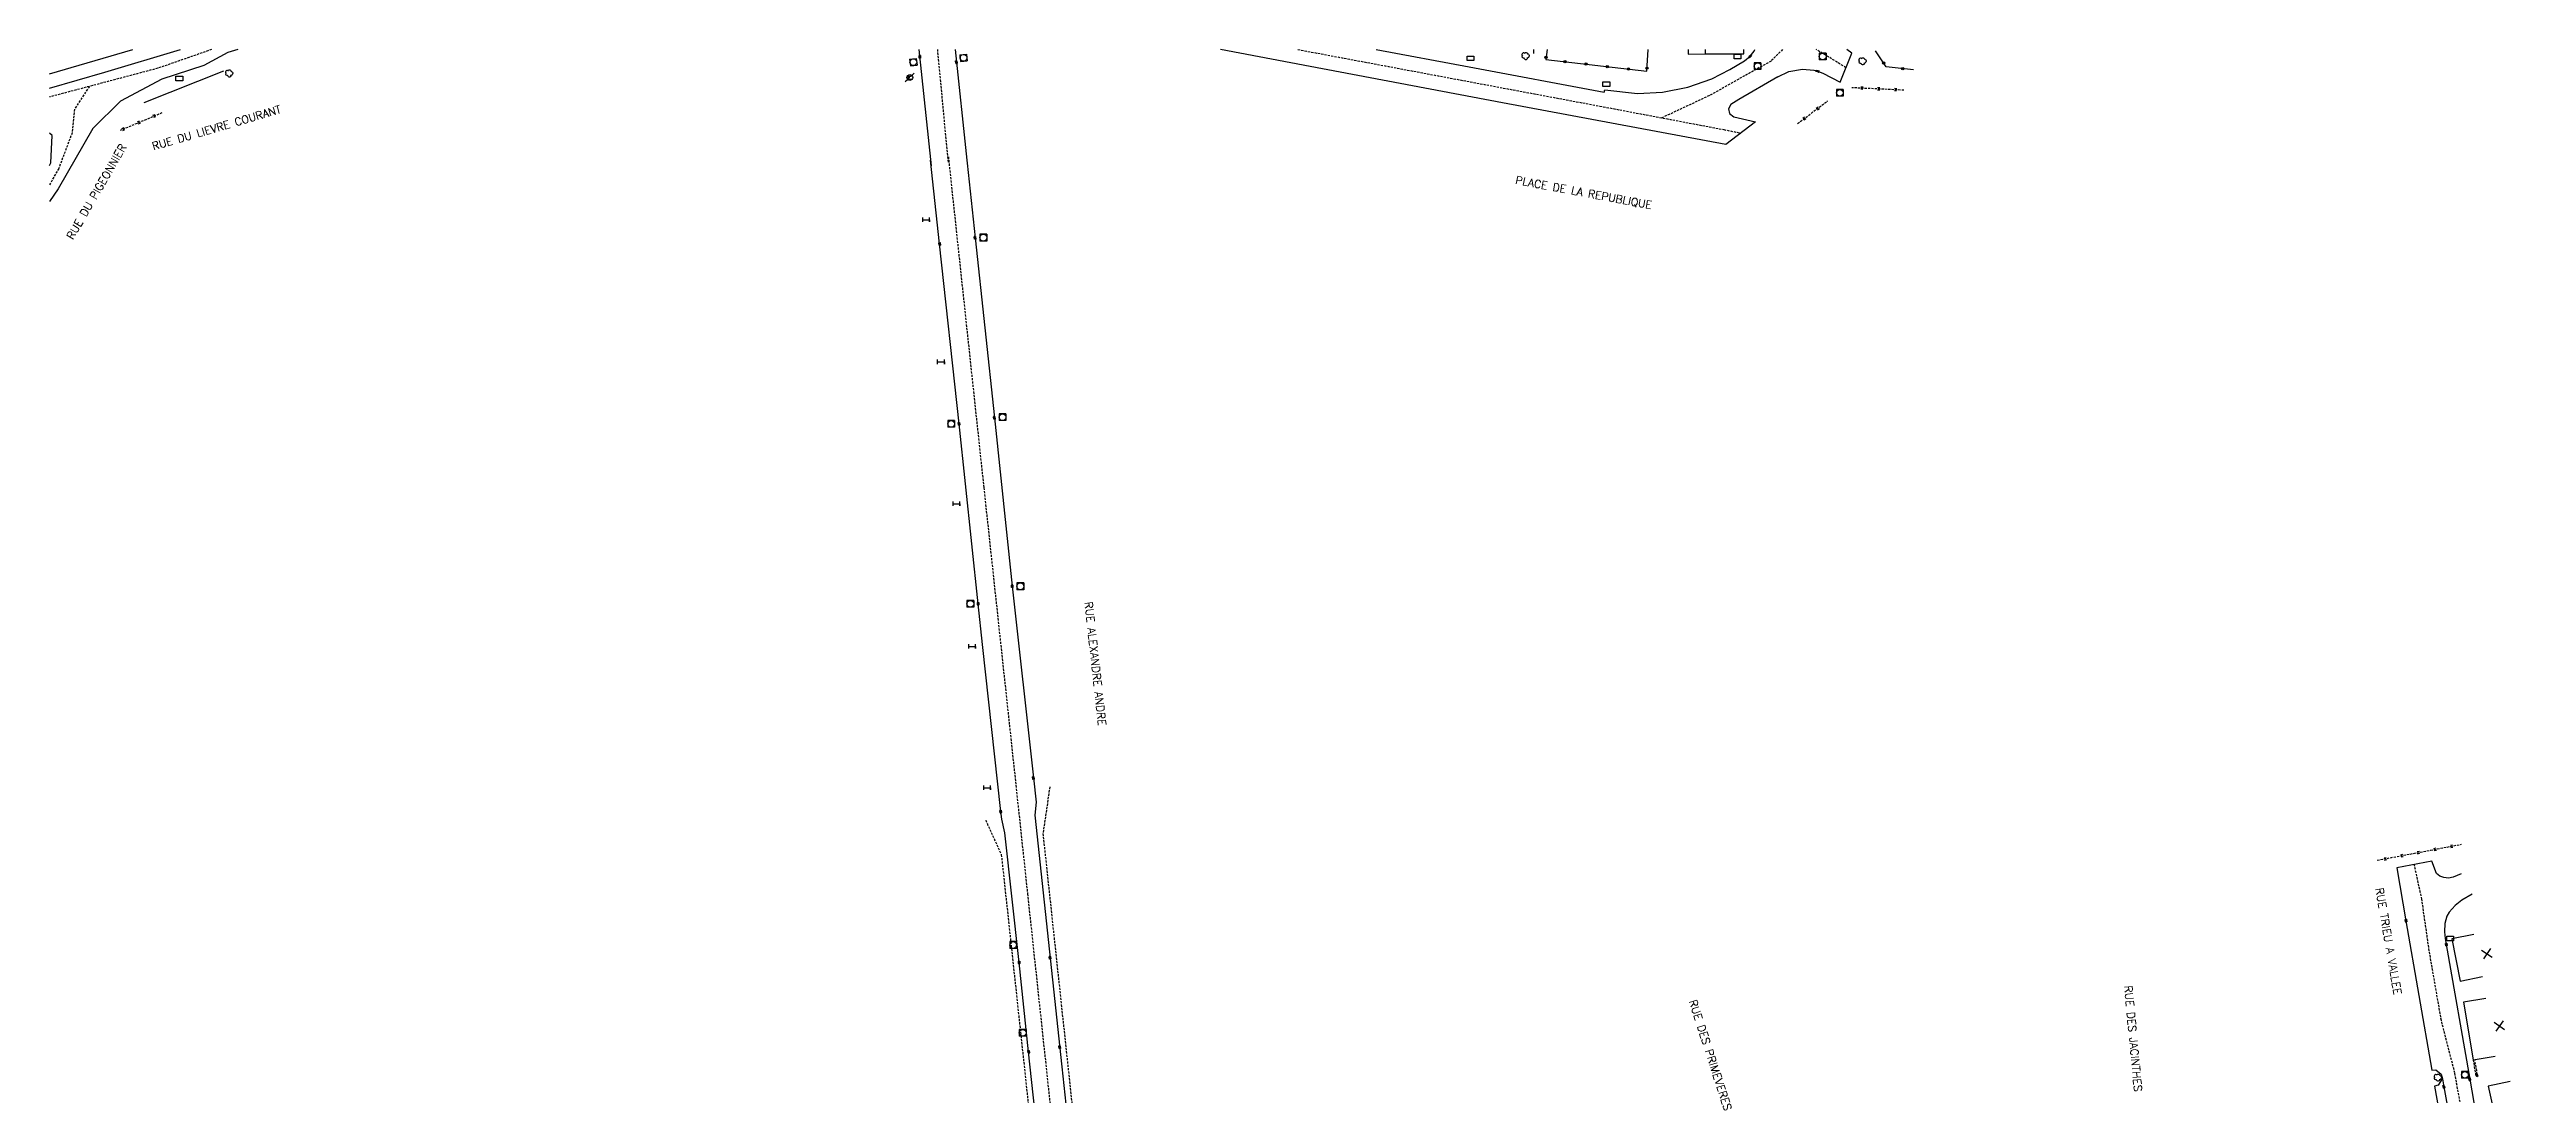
# Model space of a CAD drawing. Header units: millimetres. Extents: x 134000 to 135000, y 131000 to 132000.
# Drawn here: x 134000 to 134551, y 131767 to 132000 of the extents above; entities that cross this region are included whole.
import ezdxf
from ezdxf.enums import TextEntityAlignment as Align

# ---------------------------------------------------------------- set-up
doc = ezdxf.new("R2010")
doc.units = ezdxf.units.MM
doc.linetypes.add('DASHED', pattern=[0.75, 0.5, -0.25])
doc.layers.get('0').update_dxf_attribs({"linetype": 'CONTINUOUS'})
for name, color, linetype in [('W0001', 6, 'DASHED'), ('W0008', 7, 'CONTINUOUS'), ('W0100', 7, 'CONTINUOUS'), ('W0112', 1, 'DASHED'), ('W0122', 7, 'DASHED'), ('W0220', 5, 'DASHED'), ('W0300', 7, 'CONTINUOUS'), ('W0302', 3, 'CONTINUOUS'), ('W0322', 7, 'CONTINUOUS'), ('W0400', 7, 'CONTINUOUS'), ('W0420', 7, 'CONTINUOUS'), ('W0471', 7, 'CONTINUOUS'), ('W0989', 7, 'CONTINUOUS'), ('W0991', 7, 'CONTINUOUS'), ('W1102', 7, 'CONTINUOUS'), ('W1471', 7, 'CONTINUOUS'), ('W1474', 7, 'CONTINUOUS')]:
    doc.layers.add(name, color=color, linetype=linetype)
doc.styles.get("Standard").update_dxf_attribs({"font": 'romans.shx', "width": 0.85})

# ---------------------------------------------------------------- blocks, each defined once
blk = doc.blocks.new('T420')
for p, q in [((0.75, 0.75), (-0.75, 0.75)), ((-0.75, 0.75), (-0.75, -0.75)), ((0.75, 0.75), (0.75, -0.75)), ((0.75, -0.75), (-0.75, -0.75))]:
    blk.add_line(p, q)
blk.add_ellipse((0, 0), major_axis=(-0.53, 0.53), ratio=1, start_param=3.926991, end_param=10.210176)
blk = doc.blocks.new('T400')
for p, q in [((-0.15, 0.3), (0.15, 0.3)), ((-0.15, -0.25), (-0.15, 0.3)), ((-0.15, 0.15), (0.15, 0.15)), ((-0.15, 0), (0.15, 0)), ((0.15, 0.3), (0.15, -0.25)), ((-0.15, -0.15), (0.15, -0.15)), ((-0.15, -0.25), (-0.15, -0.3)), ((-0.15, -0.3), (0.15, -0.3)), ((0.15, -0.3), (0.15, -0.25))]:
    blk.add_line(p, q)
blk = doc.blocks.new('T471')
for p, q in [((-0.333334, 0.333334), (-0.333334, -0.333334)), ((-0.333334, 0.333334), (0.333334, 0.333334)), ((-0.333334, 0), (0, 0)), ((0.500001, 0.500001), (1.000002, 1.000002)), ((-0.500001, -0.500001), (-1.000002, -1.000002)), ((-0.333334, -0.333334), (0.333334, -0.333334))]:
    blk.add_line(p, q)
blk.add_ellipse((0, 0), major_axis=(0.471405, 0.471405), ratio=1, start_param=5.4977871438, end_param=11.780972451)
blk = doc.blocks.new('T1471')
at = {"color": 0, "linetype": 'Continuous', "flags": 128}
blk.add_lwpolyline([(-0.75, -0.5), (-0.75, 0.5), (0.75, 0.5), (0.75, -0.5), (-0.75, -0.5)], dxfattribs=at)
blk = doc.blocks.new('T300')
for p, q in [((-0.8, 0.51), (-0.86, 0.34)), ((-0.86, 0.34), (-0.86, 0.17)), ((-0.86, 0.17), (-0.74, 0.06)), ((-0.69, 0.63), (-0.8, 0.51)), ((-0.8, -0.06), (-0.74, 0.06)), ((-0.74, 0.06), (-0.69, 0.11)), ((-0.57, 0.69), (-0.69, 0.63)), ((-0.46, 0.69), (-0.57, 0.69)), ((-0.29, 0.63), (-0.46, 0.69)), ((-0.29, 0.63), (-0.17, 0.74)), ((-0.23, 0.57), (-0.29, 0.63)), ((-0.17, 0.74), (-0.06, 0.8)), ((-0.06, 0.8), (0.06, 0.8)), ((0.06, 0.8), (0.23, 0.74)), ((0.23, 0.74), (0.34, 0.63)), ((0.34, 0.63), (0.4, 0.51)), ((0.46, 0.46), (0.34, 0.46)), ((0.4, 0.51), (0.4, 0.46)), ((0.57, 0.4), (0.46, 0.46)), ((0.57, 0.4), (0.69, 0.29)), ((0.69, 0.29), (0.74, 0.17)), ((0.74, 0.06), (0.69, -0.17)), ((0.74, 0.17), (0.74, 0.06)), ((-0.8, -0.17), (-0.8, -0.06)), ((-0.8, -0.23), (-0.8, -0.17)), ((-0.74, -0.34), (-0.8, -0.23)), ((-0.69, -0.4), (-0.74, -0.34)), ((-0.51, -0.46), (-0.69, -0.4)), ((-0.4, -0.46), (-0.51, -0.46)), ((-0.4, -0.46), (-0.34, -0.46)), ((-0.34, -0.46), (-0.34, -0.4)), ((-0.34, -0.51), (-0.34, -0.46)), ((-0.29, -0.63), (-0.34, -0.51)), ((-0.17, -0.74), (-0.29, -0.63)), ((-0.06, -0.8), (-0.17, -0.74)), ((0.06, -0.8), (-0.06, -0.8)), ((0.17, -0.74), (0.06, -0.8)), ((0.23, -0.69), (0.17, -0.74)), ((0.29, -0.46), (0.23, -0.46)), ((0.29, -0.63), (0.23, -0.69)), ((0.46, -0.4), (0.29, -0.46)), ((0.34, -0.51), (0.29, -0.63)), ((0.34, -0.51), (0.34, -0.46)), ((0.57, -0.34), (0.46, -0.4)), ((0.63, -0.29), (0.57, -0.34)), ((0.69, -0.17), (0.63, -0.29))]:
    blk.add_line(p, q)
blk = doc.blocks.new('T1474')
at = {"color": 0, "linetype": 'Continuous', "flags": 128}
for points in [[(-0.75, -0.5), (-0.75, 0.5)], [(-0.75, 0), (0.75, 0)], [(0.75, 0), (0.75, -0.5), (0.75, 0.5)]]:
    blk.add_lwpolyline(points, dxfattribs=at)
blk = doc.blocks.new('t322o')
at = {"color": 0, "linetype": 'Continuous'}
for radius in [0.25, 0.15]:
    blk.add_circle((0, 0), radius, dxfattribs=at)
blk = doc.blocks.new('t220o')
at = {"color": 0, "linetype": 'Continuous'}
for p, q in [((-0.25, 0.25), (0.25, 0.25)), ((-0.25, -0.25), (0.25, -0.25))]:
    blk.add_line(p, q, dxfattribs=at)
blk = doc.blocks.new('t991o')
at = {"color": 0, "linetype": 'Continuous'}
for p, q in [((-1, 1), (1, -1)), ((-1, -1), (1, 1))]:
    blk.add_line(p, q, dxfattribs=at)

msp = doc.modelspace()

# ---------------------------------------------------------------- linework, layer by layer
at = {"layer": 'W0001'}
for points in [[(134036.07, 132000), (134024.1, 131995.83), (134000, 131989.43)], [(134277.84, 132000), (134345.04, 131987.4), (134372.61, 131982.18), (134376.38, 131981.39)], [(134385.7, 132000), (134383.12, 131997.43), (134369.4, 131989.74), (134358.83, 131984.79)], [(134399.8, 131995.96), (134395.9, 131998.36), (134393.17, 132000)], [(134008.86, 131991.78), (134005.56, 131986.73), (134005.03, 131981.47), (134002.05, 131973.53), (134000, 131969.91)], [(134200.03, 131976.08), (134207.92, 131902.45), (134213.62, 131849.61), (134217.65, 131812.03), (134223.85, 131754.18), (134226.94, 131725.45), (134230.03, 131697.01), (134233.44, 131665.42), (134237.98, 131623.77)], [(134541.33, 131737.03), (134537.91, 131757.58), (134535.31, 131772.15), (134532.31, 131783.84), (134529.61, 131799.37), (134527.97, 131810.82), (134526.28, 131818.57)]]:
    msp.add_lwpolyline(points, dxfattribs=at)
at = {"layer": 'W0001', "flags": 128}
msp.add_lwpolyline([(134200.04, 131974.92), (134197.66, 132000)], dxfattribs=at)
at = {"layer": 'W0008'}
for points in [[(134000, 131991.41), (134012.27, 131994.97), (134029.14, 132000)], [(134041.91, 132000), (134039.69, 131999.35), (134034.32, 131996.45), (134024.98, 131993.43), (134015.77, 131988.53), (134009.65, 131982.43)], [(134193.46, 132000), (134196.21, 131974.13)], [(134384.66, 131993.9), (134375.98, 131988.85), (134374.21, 131987.74), (134373.65, 131986.83), (134373.88, 131985.76), (134374.84, 131985), (134379.65, 131983.91), (134373.1, 131978.86), (134363.09, 131980.73), (134323.33, 131988.15), (134280.54, 131996.19), (134260.57, 132000)], [(134295.22, 132000), (134315.97, 131996.12), (134345.99, 131990.52), (134346.14, 131991), (134353.39, 131990.19), (134358.95, 131990.49), (134364.63, 131991.65), (134369.97, 131993.48), (134373.96, 131995.53), (134377.21, 131997.45), (134378.48, 131998.52), (134379.35, 131999.62), (134379.5, 132000)], [(134384.66, 131993.9), (134387.1, 131995.11), (134390.15, 131995.64), (134392.64, 131995.4), (134393.5, 131995.17), (134394.65, 131994.76), (134398.49, 131992.72), (134401.11, 131999.2), (134400.01, 132000)], [(134009.65, 131982.43), (134001.89, 131969), (134000, 131966.15)], [(134000, 131974.18), (134000.31, 131974.78), (134000.56, 131980.84), (134000, 131981.36)], [(134234.01, 131623.2), (134232.27, 131639.29), (134230.4, 131656.35), (134227.26, 131685.64), (134226.87, 131690.21), (134226.74, 131695.69), (134224.34, 131717.34), (134222.21, 131737.14), (134220.02, 131757.02), (134217.9, 131776.87), (134215.79, 131796.76), (134212.63, 131825.62), (134211.9, 131828.64), (134211.69, 131830.34), (134207.63, 131867.52), (134206.67, 131876.6), (134202.41, 131916.66), (134198.1, 131956.71), (134196.09, 131975.39)], [(134203.98, 131976.77), (134205.98, 131958.08), (134210.27, 131918), (134214.24, 131880.51), (134218.96, 131837.83), (134219.55, 131832.46), (134219.29, 131829.55), (134225.3, 131773.48), (134233.27, 131698.72), (134234.09, 131695.27), (134234.65, 131691.04), (134235.92, 131679.23), (134238.09, 131659.8), (134239.82, 131643.23), (134241.95, 131624.33)], [(134536.72, 131816.47), (134534.92, 131815.72), (134533.93, 131815.53), (134532.87, 131815.65), (134531.94, 131815.98), (134531.22, 131816.55), (134530.17, 131819.32), (134522.4, 131817.83), (134524.43, 131806.04), (134530.19, 131772.8), (134531.06, 131772.88), (134532.29, 131771.9), (134532.53, 131770.87), (134532.86, 131769.07), (134535.58, 131753.89), (134538.56, 131736.53)], [(134539.14, 131811.93), (134536.83, 131810.63), (134535.36, 131809.47), (134534.02, 131807.96), (134533.55, 131807.04), (134533.11, 131805.44), (134533.03, 131803.57), (134533.17, 131802.1), (134533.4, 131800.74), (134538.61, 131770.76), (134541.32, 131755.17), (134544.11, 131737.52)], [(134532.47, 131770.88), (134531.63, 131769.41), (134530.8, 131769.24), (134533.49, 131753.89), (134536.56, 131736.17)]]:
    msp.add_lwpolyline(points, dxfattribs=at)
at = {"layer": 'W0008', "flags": 128}
msp.add_lwpolyline([(134201.56, 132000), (134204.18, 131975.39)], dxfattribs=at)
at = {"layer": 'W0100'}
msp.add_line((134539.51, 131803), (134534.61, 131802), dxfattribs=at)
for points in [[(134364.65, 132000), (134364.67, 131998.96), (134368.56, 131999.04), (134377.05, 131999.07), (134377.05, 132000)], [(134534.61, 131802), (134536.53, 131792.62), (134541.43, 131793.62)], [(134542.17, 131788.75), (134537.24, 131787.93), (134539.38, 131775.04), (134544.31, 131775.86)], [(134547.61, 131770.27), (134542.73, 131769.19), (134546.37, 131752.79), (134551.25, 131753.87)]]:
    msp.add_lwpolyline(points, dxfattribs=at)
at = {"layer": 'W0112'}
for p, q in [((134539.38, 131775.04), (134539.93, 131771.73)), ((134540.31, 131771.88), (134539.77, 131775.1)), ((134539.93, 131771.73), (134540.19, 131771.33))]:
    msp.add_line(p, q, dxfattribs=at)
msp.add_lwpolyline([(134540.19, 131771.33), (134540.53, 131771.55), (134540.31, 131771.88)], dxfattribs=at)
at = {"layer": 'W0122'}
for p, q in [((134222.61, 131835.84), (134222.61, 131835.84)), ((134208.34, 131828.41), (134208.34, 131828.41)), ((134211.82, 131820.75), (134211.82, 131820.75)), ((134221.08, 131825.44), (134221.08, 131825.44))]:
    msp.add_line(p, q, dxfattribs=at)
for points in [[(134222.61, 131835.84), (134221.08, 131825.44), (134234.16, 131703.52), (134238.5, 131696.45)], [(134208.34, 131828.41), (134211.82, 131820.75), (134224.99, 131698.92), (134222.63, 131688.8)]]:
    msp.add_lwpolyline(points, dxfattribs=at)
at = {"layer": 'W0220'}
for p, q in [((134412.7, 131990.95), (134401.12, 131991.49)), ((134025, 131985.89), (134015.74, 131981.97)), ((134389.04, 131983.55), (134395.78, 131988.58))]:
    msp.add_line(p, q, dxfattribs=at)
msp.add_lwpolyline([(134518.02, 131819.51), (134529.92, 131821.75), (134536.77, 131823.06)], dxfattribs=at)
at = {"layer": 'W0302'}
msp.add_line((134038.68, 131995.16), (134020.98, 131988.13), dxfattribs=at)
msp.add_lwpolyline([(134000, 131994.57), (134018.57, 132000)], dxfattribs=at)
at = {"layer": 'W0322'}
msp.add_line((134330.28, 132000), (134330.23, 131999.15), dxfattribs=at)
for points in [[(134333.32, 132000), (134333, 131997.8), (134355.45, 131995.17), (134355.79, 132000)], [(134414.8, 131995.5), (134408.75, 131996.12), (134406.36, 131999.73)]]:
    msp.add_lwpolyline(points, dxfattribs=at)
at = {"layer": 'W1102'}
msp.add_line((134368.56, 131999.04), (134368.54, 132000), dxfattribs=at)

# ---------------------------------------------------------------- block references
at = {"layer": 'W0220'}
for p, rotation in [((134403.34, 131991.39), 177.3008088005299), ((134403.34, 131991.39), 177.3008088005299), ((134403.34, 131991.39), 177.3008088005299), ((134403.34, 131991.39), 177.3008088005299), ((134403.34, 131991.39), 177.3008088005299), ((134407.08, 131991.21), 177.3008088005299), ((134407.08, 131991.21), 177.3008088005299), ((134407.08, 131991.21), 177.3008088005299), ((134407.08, 131991.21), 177.3008088005299), ((134407.08, 131991.21), 177.3008088005299), ((134407.08, 131991.21), 177.3008088005299), ((134410.83, 131991.04), 177.3008088005299), ((134023.27, 131985.16), 202.9427419526458), ((134393.54, 131986.91), 36.72971820465889), ((134393.54, 131986.91), 36.72971820465889), ((134393.54, 131986.91), 36.72971820465889), ((134393.54, 131986.91), 36.72971820465889), ((134393.54, 131986.91), 36.72971820465889), ((134393.54, 131986.91), 36.72971820465889), ((134016.37, 131982.24), 202.9427419526458), ((134016.37, 131982.24), 202.9427419526458), ((134016.37, 131982.24), 202.9427419526458), ((134016.37, 131982.24), 202.9427419526458), ((134016.37, 131982.24), 202.9427419526458), ((134019.82, 131983.7), 202.9427419526458), ((134019.82, 131983.7), 202.9427419526458), ((134019.82, 131983.7), 202.9427419526458), ((134019.82, 131983.7), 202.9427419526458), ((134019.82, 131983.7), 202.9427419526458), ((134019.82, 131983.7), 202.9427419526458), ((134390.54, 131984.67), 36.72971820465889), ((134519.86, 131819.85), 10.6992926325303), ((134523.55, 131820.55), 10.6992926325303), ((134523.55, 131820.55), 10.6992926325303), ((134523.55, 131820.55), 10.6992926325303), ((134523.55, 131820.55), 10.6992926325303), ((134523.55, 131820.55), 10.6992926325303), ((134523.55, 131820.55), 10.6992926325303), ((134527.23, 131821.25), 10.6992926325303), ((134527.23, 131821.25), 10.6992926325303), ((134527.23, 131821.25), 10.6992926325303), ((134527.23, 131821.25), 10.6992926325303), ((134527.23, 131821.25), 10.6992926325303), ((134530.92, 131821.95), 10.81582387552076), ((134530.92, 131821.95), 10.81582387552076), ((134530.92, 131821.95), 10.81582387552076), ((134530.92, 131821.95), 10.81582387552076), ((134534.6, 131822.65), 10.81582387552076), ((134534.6, 131822.65), 10.81582387552076), ((134534.6, 131822.65), 10.81582387552076)]:
    msp.add_blockref('t220o', p, dxfattribs=dict(at, rotation=rotation))
at = {"layer": 'W0300'}
for p in [(134328.55, 131998.54), (134403.53, 131997.38), (134040.03, 131994.66), (134531.57, 131771.11)]:
    msp.add_blockref('T300', p, dxfattribs=at)
at = {"layer": 'W0322'}
for p, rotation in [((134333.07, 131998.27), 261.7717568070204), ((134337.25, 131997.31), 353.3069191420252), ((134341.97, 131996.75), 353.3069191420252), ((134346.69, 131996.2), 353.3069191420252), ((134408.18, 131996.98), 123.5542805352172), ((134351.4, 131995.64), 353.3069191420252), ((134355.5, 131995.85), 85.90185626182605), ((134412.44, 131995.74), 174.1508258855053)]:
    msp.add_blockref('t322o', p, dxfattribs=dict(at, rotation=rotation))
at = {"layer": 'W0400'}
for p, rotation in [((134193.68, 131998.39), 186.4581449836403), ((134201.81, 131997.2), 6.182409766493029), ((134378.48, 131998.52), 310.1511438673248), ((134393.5, 131995.17), 74.66129513660914), ((134205.98, 131958.08), 186.121453547435), ((134198.1, 131956.71), 6.145083006911712), ((134202.41, 131916.66), 6.071570165164887), ((134210.27, 131918), 186.1029498413399), ((134214.24, 131880.51), 186.044463612652), ((134206.67, 131876.6), 6.005277258230225), ((134218.96, 131837.83), 186.3087835629429), ((134211.69, 131830.34), 6.795970097239972), ((134524.43, 131806.04), 9.800903320312564), ((134222.64, 131797.81), 188.4817284783856), ((134533.4, 131800.74), 9.557434082031222), ((134215.79, 131796.76), 6.059224876708741), ((134217.9, 131776.87), 6.0898086683809), ((134224.8, 131777.89), 186.2774045718189), ((134538.61, 131770.76), 9.845733642578116), ((134532.86, 131769.07), 10.44052124023431)]:
    msp.add_blockref('T400', p, dxfattribs=dict(at, rotation=rotation))
at = {"layer": 'W0420', "rotation": 96.29494727173135}
for p in [(134192.24, 131997.19), (134203.41, 131998.16)]:
    msp.add_blockref('T420', p, dxfattribs=at)
at = {"layer": 'W0420'}
for p in [(134380.14, 131996.28), (134394.62, 131998.42), (134398.45, 131990.36), (134207.82, 131958.12), (134200.67, 131916.64), (134212.11, 131918.13), (134216.05, 131880.49), (134204.93, 131876.6), (134214.46, 131800.64), (134216.57, 131781.09), (134537.55, 131771.74)]:
    msp.add_blockref('T420', p, dxfattribs=at)
at = {"layer": 'W0471'}
msp.add_blockref('T471', (134191.46, 131993.77), dxfattribs=at)
at = {"layer": 'W0991'}
for p, rotation in [((134542.43, 131798.71), 281.5473000530738), ((134545.22, 131782.63), 279.4213214355049)]:
    msp.add_blockref('t991o', p, dxfattribs=dict(at, rotation=rotation))
at = {"layer": 'W1471'}
for p in [(134316.26, 131998.03), (134375.65, 131998.44), (134028.89, 131993.54), (134346.47, 131992.3), (134534.26, 131802.1)]:
    msp.add_blockref('T1471', p, dxfattribs=at)
at = {"layer": 'W1474'}
for p in [(134195.08, 131962.12), (134198.4, 131930.46), (134201.86, 131898.88), (134205.33, 131867.12), (134208.67, 131835.65)]:
    msp.add_blockref('T1474', p, dxfattribs=at)

# ---------------------------------------------------------------- texts
at = {"layer": 'W0989'}
for s, rotation, p in [('RUE DU LIEVRE COURANT', 16.3163, (134037.16, 131982.58)), ('RUE DU PIGEONNIER', 59.9888, (134010.45, 131968.37)), ('PLACE DE LA REPUBLIQUE', 349.4255, (134341.43, 131968.08)), ('RUE ALEXANDRE ANDRE', 276.3085, (134232.75, 131863.3)), ('RUE TRIEU A VALLEE', 279.836, (134520.55, 131801.5)), ('RUE DES PRIMEVERES', 287.9093, (134369.64, 131776.12)), ('RUE DES JACINTHES', 275.3382, (134463.73, 131779.8))]:
    msp.add_text(s, height=1.75, rotation=rotation, dxfattribs=at).set_placement(p, align=Align.MIDDLE)

doc.saveas('drawing.dxf')
